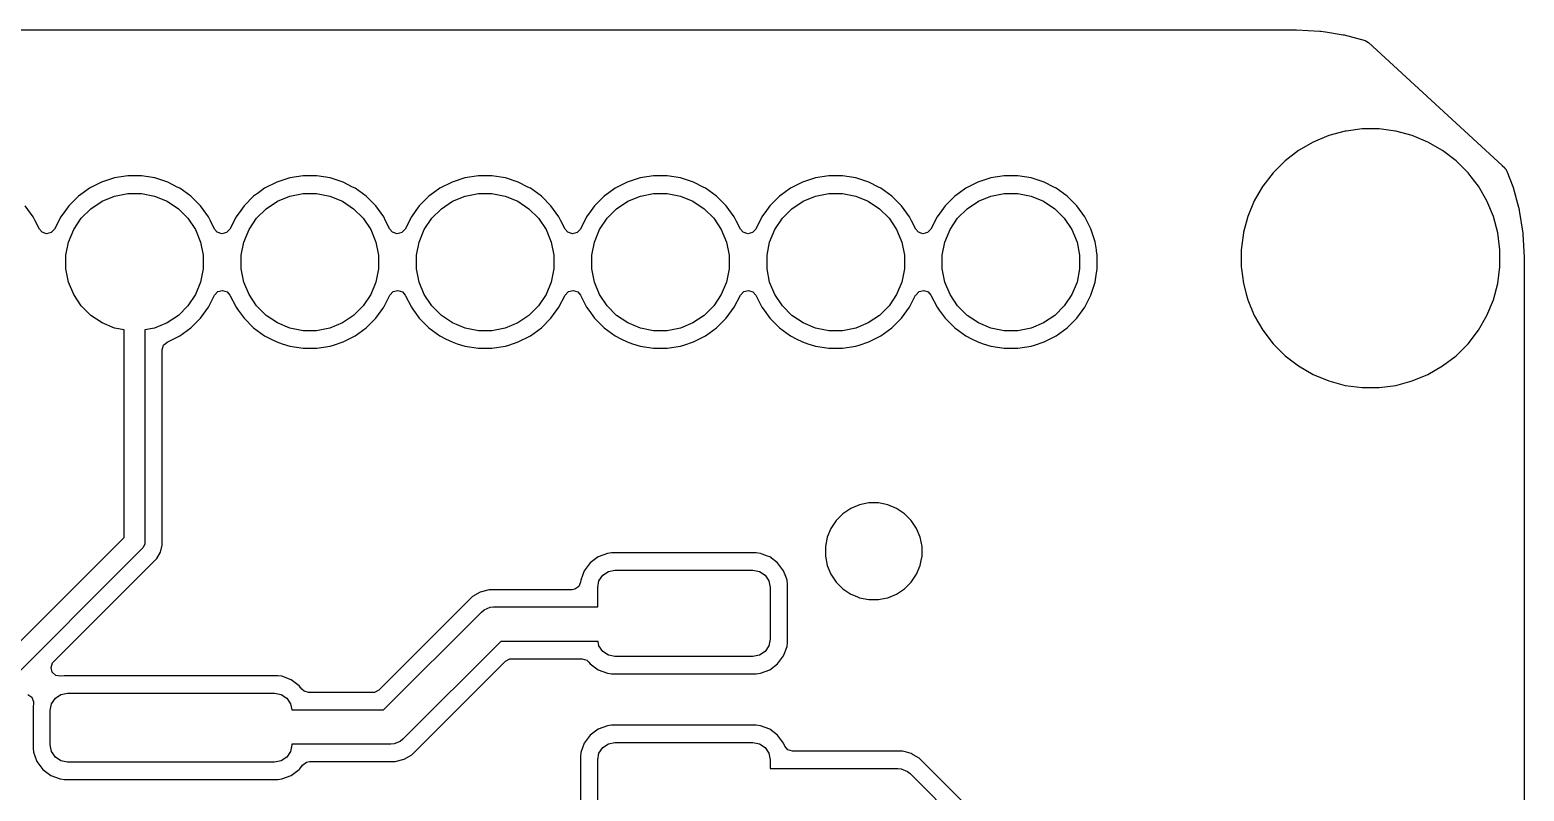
# Model space of a CAD drawing. Extents: x 157.8 to 212.4, y -97.6 to -75.7.
# Drawn here: x 190.77 to 212.43, y -86.73 to -75.69 of the extents above; entities that cross this region are included whole.
import ezdxf

# ---------------------------------------------------------------- set-up
doc = ezdxf.new("R2010")
doc.units = 0
doc.layers.add('BLACK', color=7, linetype='CONTINUOUS')

msp = doc.modelspace()

# ---------------------------------------------------------------- linework, layer by layer
at = {"layer": 'BLACK', "linetype": 'CONTINUOUS'}
for p, q in [((161.165892, -75.687506), (209.060097, -75.687506)), ((209.060097, -75.687506), (209.122745, -75.687506)), ((209.122745, -75.687506), (209.129234, -75.687676)), ((209.129234, -75.687676), (209.464394, -75.70524)), ((209.464394, -75.70524), (209.477302, -75.706597)), ((209.477302, -75.706597), (209.546348, -75.717532)), ((209.546348, -75.717532), (209.805585, -75.75859)), ((209.805585, -75.75859), (209.818253, -75.761282)), ((209.818253, -75.761282), (210.120723, -75.842328)), ((210.120723, -75.842328), (210.172734, -75.870985)), ((210.172734, -75.870985), (212.107141, -77.656592)), ((209.595837, -77.220225), (209.368714, -77.314303)), ((209.595847, -77.220222), (209.595837, -77.220225)), ((209.833323, -77.156591), (209.595847, -77.220222)), ((209.845059, -77.155045), (209.833323, -77.156591)), ((210.077065, -77.1245), (209.845059, -77.155045)), ((210.077073, -77.1245), (210.077065, -77.1245)), ((210.322927, -77.1245), (210.077073, -77.1245)), ((210.322934, -77.1245), (210.322927, -77.1245)), ((210.525939, -77.151227), (210.322934, -77.1245)), ((210.566677, -77.156591), (210.525939, -77.151227)), ((210.804153, -77.220222), (210.566677, -77.156591)), ((210.804155, -77.220223), (210.804153, -77.220222)), ((210.804162, -77.220225), (210.804155, -77.220223)), ((211.031285, -77.314303), (210.804162, -77.220225)), ((209.155787, -77.437236), (208.960745, -77.586897)), ((209.368705, -77.314307), (209.155787, -77.437236)), ((209.368714, -77.314303), (209.368705, -77.314307)), ((211.031292, -77.314306), (211.031285, -77.314303)), ((211.244208, -77.437233), (211.031292, -77.314306)), ((211.244211, -77.437235), (211.244208, -77.437233)), ((211.244212, -77.437236), (211.244211, -77.437235)), ((211.439254, -77.586897), (211.244212, -77.437236)), ((208.960738, -77.586903), (208.786903, -77.760738)), ((208.960745, -77.586897), (208.960738, -77.586903)), ((211.439261, -77.586903), (211.439254, -77.586897)), ((211.613096, -77.760738), (211.439261, -77.586903)), ((212.107141, -77.656592), (212.144028, -77.690641)), ((212.144028, -77.690641), (212.151131, -77.701115)), ((212.151131, -77.701115), (212.158476, -77.706505)), ((212.158476, -77.706505), (212.175685, -77.737319)), ((212.175685, -77.737319), (212.261677, -77.961335)), ((191.809129, -77.896517), (191.633753, -77.985876)), ((191.996332, -77.83569), (191.809129, -77.896517)), ((192.190737, -77.8049), (191.996332, -77.83569)), ((192.190742, -77.8049), (192.190737, -77.8049)), ((192.387576, -77.8049), (192.190742, -77.8049)), ((192.387581, -77.8049), (192.387576, -77.8049)), ((192.581985, -77.83569), (192.387581, -77.8049)), ((192.769188, -77.896517), (192.581985, -77.83569)), ((192.908307, -77.967402), (192.769188, -77.896517)), ((194.349129, -77.896517), (194.173753, -77.985876)), ((194.536332, -77.83569), (194.349129, -77.896517)), ((194.730737, -77.8049), (194.536332, -77.83569)), ((194.730742, -77.8049), (194.730737, -77.8049)), ((194.927576, -77.8049), (194.730742, -77.8049)), ((194.927581, -77.8049), (194.927576, -77.8049)), ((195.121985, -77.83569), (194.927581, -77.8049)), ((195.309188, -77.896517), (195.121985, -77.83569)), ((195.448307, -77.967402), (195.309188, -77.896517)), ((196.889129, -77.896517), (196.713753, -77.985876)), ((197.076332, -77.83569), (196.889129, -77.896517)), ((197.270737, -77.8049), (197.076332, -77.83569)), ((197.270742, -77.8049), (197.270737, -77.8049)), ((197.467576, -77.8049), (197.270742, -77.8049)), ((197.467581, -77.8049), (197.467576, -77.8049)), ((197.661985, -77.83569), (197.467581, -77.8049)), ((197.849188, -77.896517), (197.661985, -77.83569)), ((197.988307, -77.967402), (197.849188, -77.896517)), ((199.429129, -77.896517), (199.253753, -77.985876)), ((199.616332, -77.83569), (199.429129, -77.896517)), ((199.810737, -77.8049), (199.616332, -77.83569)), ((199.810742, -77.8049), (199.810737, -77.8049)), ((200.007576, -77.8049), (199.810742, -77.8049)), ((200.007581, -77.8049), (200.007576, -77.8049)), ((200.201985, -77.83569), (200.007581, -77.8049)), ((200.389188, -77.896517), (200.201985, -77.83569)), ((200.528307, -77.967402), (200.389188, -77.896517)), ((201.969129, -77.896517), (201.793753, -77.985876)), ((202.156332, -77.83569), (201.969129, -77.896517)), ((202.350737, -77.8049), (202.156332, -77.83569)), ((202.350742, -77.8049), (202.350737, -77.8049)), ((202.547576, -77.8049), (202.350742, -77.8049)), ((202.547581, -77.8049), (202.547576, -77.8049)), ((202.741985, -77.83569), (202.547581, -77.8049)), ((202.929188, -77.896517), (202.741985, -77.83569)), ((203.068307, -77.967402), (202.929188, -77.896517)), ((204.509129, -77.896517), (204.333753, -77.985876)), ((204.696332, -77.83569), (204.509129, -77.896517)), ((204.890737, -77.8049), (204.696332, -77.83569)), ((204.890742, -77.8049), (204.890737, -77.8049)), ((205.087576, -77.8049), (204.890742, -77.8049)), ((205.087581, -77.8049), (205.087576, -77.8049)), ((205.281985, -77.83569), (205.087581, -77.8049)), ((205.469188, -77.896517), (205.281985, -77.83569)), ((205.608307, -77.967402), (205.469188, -77.896517)), ((208.786897, -77.760745), (208.637236, -77.955787)), ((208.786903, -77.760738), (208.786897, -77.760745)), ((211.613102, -77.760745), (211.613096, -77.760738)), ((211.659226, -77.820855), (211.613102, -77.760745)), ((211.762767, -77.955792), (211.659226, -77.820855)), ((191.47451, -78.101574), (191.335333, -78.240751)), ((191.474511, -78.101574), (191.47451, -78.101574)), ((191.474513, -78.101572), (191.474511, -78.101574)), ((191.5429, -78.051885), (191.474513, -78.101572)), ((191.633753, -77.985876), (191.5429, -78.051885)), ((191.817762, -78.173479), (191.998874, -78.09846)), ((191.998874, -78.09846), (192.191142, -78.060215)), ((192.191142, -78.060215), (192.387176, -78.060215)), ((192.387176, -78.060215), (192.579444, -78.09846)), ((192.579444, -78.09846), (192.760556, -78.173479)), ((192.944564, -77.985876), (192.908307, -77.967402)), ((193.103805, -78.101572), (192.944564, -77.985876)), ((193.242987, -78.240754), (193.103805, -78.101572)), ((194.01451, -78.101574), (193.875333, -78.240751)), ((194.014511, -78.101574), (194.01451, -78.101574)), ((194.014513, -78.101572), (194.014511, -78.101574)), ((194.0829, -78.051885), (194.014513, -78.101572)), ((194.173753, -77.985876), (194.0829, -78.051885)), ((194.357762, -78.173479), (194.538874, -78.09846)), ((194.538874, -78.09846), (194.731142, -78.060215)), ((194.731142, -78.060215), (194.927176, -78.060215)), ((194.927176, -78.060215), (195.119444, -78.09846)), ((195.119444, -78.09846), (195.300556, -78.173479)), ((195.484564, -77.985876), (195.448307, -77.967402)), ((195.643805, -78.101572), (195.484564, -77.985876)), ((195.782987, -78.240754), (195.643805, -78.101572)), ((196.55451, -78.101574), (196.415333, -78.240751)), ((196.554511, -78.101574), (196.55451, -78.101574)), ((196.554513, -78.101572), (196.554511, -78.101574)), ((196.6229, -78.051885), (196.554513, -78.101572)), ((196.713753, -77.985876), (196.6229, -78.051885)), ((196.897762, -78.173479), (197.078874, -78.09846)), ((197.078874, -78.09846), (197.271142, -78.060215)), ((197.271142, -78.060215), (197.467176, -78.060215)), ((197.467176, -78.060215), (197.659444, -78.09846)), ((197.659444, -78.09846), (197.840556, -78.173479)), ((198.024564, -77.985876), (197.988307, -77.967402)), ((198.183805, -78.101572), (198.024564, -77.985876)), ((198.322987, -78.240754), (198.183805, -78.101572)), ((199.09451, -78.101574), (198.955333, -78.240751)), ((199.094511, -78.101574), (199.09451, -78.101574)), ((199.094513, -78.101572), (199.094511, -78.101574)), ((199.1629, -78.051885), (199.094513, -78.101572)), ((199.253753, -77.985876), (199.1629, -78.051885)), ((199.437762, -78.173479), (199.618874, -78.09846)), ((199.618874, -78.09846), (199.811142, -78.060215)), ((199.811142, -78.060215), (200.007176, -78.060215)), ((200.007176, -78.060215), (200.199444, -78.09846)), ((200.199444, -78.09846), (200.380556, -78.173479)), ((200.564564, -77.985876), (200.528307, -77.967402)), ((200.723805, -78.101572), (200.564564, -77.985876)), ((200.862987, -78.240754), (200.723805, -78.101572)), ((201.63451, -78.101574), (201.495333, -78.240751)), ((201.634511, -78.101574), (201.63451, -78.101574)), ((201.634513, -78.101572), (201.634511, -78.101574)), ((201.7029, -78.051885), (201.634513, -78.101572)), ((201.793753, -77.985876), (201.7029, -78.051885)), ((201.977762, -78.173479), (202.158874, -78.09846)), ((202.158874, -78.09846), (202.351142, -78.060215)), ((202.351142, -78.060215), (202.547176, -78.060215)), ((202.547176, -78.060215), (202.739444, -78.09846)), ((202.739444, -78.09846), (202.920556, -78.173479)), ((203.104564, -77.985876), (203.068307, -77.967402)), ((203.263805, -78.101572), (203.104564, -77.985876)), ((203.402987, -78.240754), (203.263805, -78.101572)), ((204.17451, -78.101574), (204.035333, -78.240751)), ((204.174511, -78.101574), (204.17451, -78.101574)), ((204.174513, -78.101572), (204.174511, -78.101574)), ((204.2429, -78.051885), (204.174513, -78.101572)), ((204.333753, -77.985876), (204.2429, -78.051885)), ((204.517762, -78.173479), (204.698874, -78.09846)), ((204.698874, -78.09846), (204.891142, -78.060215)), ((204.891142, -78.060215), (205.087176, -78.060215)), ((205.087176, -78.060215), (205.279444, -78.09846)), ((205.279444, -78.09846), (205.460556, -78.173479)), ((205.644564, -77.985876), (205.608307, -77.967402)), ((205.803805, -78.101572), (205.644564, -77.985876)), ((205.942987, -78.240754), (205.803805, -78.101572)), ((208.514303, -78.168714), (208.420225, -78.395837)), ((208.514307, -78.168705), (208.514303, -78.168714)), ((208.634033, -77.961335), (208.514307, -78.168705)), ((208.637233, -77.955792), (208.634033, -77.961335)), ((208.637236, -77.955787), (208.637233, -77.955791)), ((208.637233, -77.955791), (208.637233, -77.955792)), ((211.885694, -78.168708), (211.762767, -77.955792)), ((211.979778, -78.395847), (211.885694, -78.168708)), ((212.261677, -77.961335), (212.265687, -77.973675)), ((212.265687, -77.973675), (212.342606, -78.260744)), ((190.818683, -78.399995), (190.702987, -78.240754)), ((191.286894, -78.307421), (191.219635, -78.399994)), ((191.335331, -78.240754), (191.286894, -78.307421)), ((191.335333, -78.240752), (191.335331, -78.240754)), ((191.335333, -78.240751), (191.335333, -78.240752)), ((191.516149, -78.421007), (191.654766, -78.28239)), ((191.654766, -78.28239), (191.817762, -78.173479)), ((192.760556, -78.173479), (192.923552, -78.28239)), ((192.923552, -78.28239), (193.062169, -78.421007)), ((193.358683, -78.399995), (193.242987, -78.240754)), ((193.826894, -78.307421), (193.759635, -78.399994)), ((193.875331, -78.240754), (193.826894, -78.307421)), ((193.875333, -78.240752), (193.875331, -78.240754)), ((193.875333, -78.240751), (193.875333, -78.240752)), ((194.056149, -78.421007), (194.194766, -78.28239)), ((194.194766, -78.28239), (194.357762, -78.173479)), ((195.300556, -78.173479), (195.463552, -78.28239)), ((195.463552, -78.28239), (195.602169, -78.421007)), ((195.898683, -78.399995), (195.782987, -78.240754)), ((196.366894, -78.307421), (196.299635, -78.399994)), ((196.415331, -78.240754), (196.366894, -78.307421)), ((196.415333, -78.240752), (196.415331, -78.240754)), ((196.415333, -78.240751), (196.415333, -78.240752)), ((196.596149, -78.421007), (196.734766, -78.28239)), ((196.734766, -78.28239), (196.897762, -78.173479)), ((197.840556, -78.173479), (198.003552, -78.28239)), ((198.003552, -78.28239), (198.142169, -78.421007)), ((198.438683, -78.399995), (198.322987, -78.240754)), ((198.906894, -78.307421), (198.839635, -78.399994)), ((198.955331, -78.240754), (198.906894, -78.307421)), ((198.955333, -78.240752), (198.955331, -78.240754)), ((198.955333, -78.240751), (198.955333, -78.240752)), ((199.136149, -78.421007), (199.274766, -78.28239)), ((199.274766, -78.28239), (199.437762, -78.173479)), ((200.380556, -78.173479), (200.543552, -78.28239)), ((200.543552, -78.28239), (200.682169, -78.421007)), ((200.978683, -78.399995), (200.862987, -78.240754)), ((201.446894, -78.307421), (201.379635, -78.399994)), ((201.495331, -78.240754), (201.446894, -78.307421)), ((201.495333, -78.240752), (201.495331, -78.240754)), ((201.495333, -78.240751), (201.495333, -78.240752)), ((201.676149, -78.421007), (201.814766, -78.28239)), ((201.814766, -78.28239), (201.977762, -78.173479)), ((202.920556, -78.173479), (203.083552, -78.28239)), ((203.083552, -78.28239), (203.222169, -78.421007)), ((203.518683, -78.399995), (203.402987, -78.240754)), ((203.986894, -78.307421), (203.919635, -78.399994)), ((204.035331, -78.240754), (203.986894, -78.307421)), ((204.035333, -78.240752), (204.035331, -78.240754)), ((204.035333, -78.240751), (204.035333, -78.240752)), ((204.216149, -78.421007), (204.354766, -78.28239)), ((204.354766, -78.28239), (204.517762, -78.173479)), ((205.460556, -78.173479), (205.623552, -78.28239)), ((205.623552, -78.28239), (205.762169, -78.421007)), ((206.058683, -78.399995), (205.942987, -78.240754)), ((212.342606, -78.260744), (212.351712, -78.294725)), ((212.351712, -78.294725), (212.35441, -78.307422)), ((212.35441, -78.307422), (212.406401, -78.635692)), ((190.84711, -78.455787), (190.818683, -78.399995)), ((190.908674, -78.576613), (190.84711, -78.455787)), ((190.947714, -78.621667), (190.908674, -78.576613)), ((191.129644, -78.576613), (191.08167, -78.627409)), ((191.219635, -78.399994), (191.129644, -78.576613)), ((191.332219, -78.765115), (191.407238, -78.584003)), ((191.407238, -78.584003), (191.516149, -78.421007)), ((193.062169, -78.421007), (193.17108, -78.584003)), ((193.17108, -78.584003), (193.246099, -78.765115)), ((193.38711, -78.455787), (193.358683, -78.399995)), ((193.448674, -78.576613), (193.38711, -78.455787)), ((193.487714, -78.621667), (193.448674, -78.576613)), ((193.669644, -78.576613), (193.62167, -78.627409)), ((193.759635, -78.399994), (193.669644, -78.576613)), ((193.872219, -78.765115), (193.947238, -78.584003)), ((193.947238, -78.584003), (194.056149, -78.421007)), ((195.602169, -78.421007), (195.71108, -78.584003)), ((195.71108, -78.584003), (195.786099, -78.765115)), ((195.92711, -78.455787), (195.898683, -78.399995)), ((195.988674, -78.576613), (195.92711, -78.455787)), ((196.027714, -78.621667), (195.988674, -78.576613)), ((196.209644, -78.576613), (196.16167, -78.627409)), ((196.299635, -78.399994), (196.209644, -78.576613)), ((196.412219, -78.765115), (196.487238, -78.584003)), ((196.487238, -78.584003), (196.596149, -78.421007)), ((198.142169, -78.421007), (198.25108, -78.584003)), ((198.25108, -78.584003), (198.326099, -78.765115)), ((198.46711, -78.455787), (198.438683, -78.399995)), ((198.528674, -78.576613), (198.46711, -78.455787)), ((198.567714, -78.621667), (198.528674, -78.576613)), ((198.749644, -78.576613), (198.70167, -78.627409)), ((198.839635, -78.399994), (198.749644, -78.576613)), ((198.952219, -78.765115), (199.027238, -78.584003)), ((199.027238, -78.584003), (199.136149, -78.421007)), ((200.682169, -78.421007), (200.79108, -78.584003)), ((200.79108, -78.584003), (200.866099, -78.765115)), ((201.00711, -78.455787), (200.978683, -78.399995)), ((201.068674, -78.576613), (201.00711, -78.455787)), ((201.107714, -78.621667), (201.068674, -78.576613)), ((201.289644, -78.576613), (201.24167, -78.627409)), ((201.379635, -78.399994), (201.289644, -78.576613)), ((201.492219, -78.765115), (201.567238, -78.584003)), ((201.567238, -78.584003), (201.676149, -78.421007)), ((203.222169, -78.421007), (203.33108, -78.584003)), ((203.33108, -78.584003), (203.406099, -78.765115)), ((203.54711, -78.455787), (203.518683, -78.399995)), ((203.608674, -78.576613), (203.54711, -78.455787)), ((203.647714, -78.621667), (203.608674, -78.576613)), ((203.829644, -78.576613), (203.78167, -78.627409)), ((203.919635, -78.399994), (203.829644, -78.576613)), ((204.032219, -78.765115), (204.107238, -78.584003)), ((204.107238, -78.584003), (204.216149, -78.421007)), ((205.762169, -78.421007), (205.87108, -78.584003)), ((205.87108, -78.584003), (205.946099, -78.765115)), ((206.08711, -78.455787), (206.058683, -78.399995)), ((206.148041, -78.57537), (206.08711, -78.455787)), ((206.148041, -78.575372), (206.148041, -78.57537)), ((206.148043, -78.575375), (206.148041, -78.575372)), ((206.170407, -78.644204), (206.148043, -78.575375)), ((208.420222, -78.395847), (208.359714, -78.621667)), ((208.420225, -78.395839), (208.420222, -78.395847)), ((208.420225, -78.395837), (208.420225, -78.395839)), ((212.043409, -78.633323), (211.979778, -78.395847)), ((191.013849, -78.644204), (190.947714, -78.621667)), ((191.08167, -78.627409), (191.013849, -78.644204)), ((191.293974, -78.957383), (191.332219, -78.765115)), ((193.246099, -78.765115), (193.284344, -78.957383)), ((193.553849, -78.644204), (193.487714, -78.621667)), ((193.62167, -78.627409), (193.553849, -78.644204)), ((193.833974, -78.957383), (193.872219, -78.765115)), ((195.786099, -78.765115), (195.824344, -78.957383)), ((196.093849, -78.644204), (196.027714, -78.621667)), ((196.16167, -78.627409), (196.093849, -78.644204)), ((196.373974, -78.957383), (196.412219, -78.765115)), ((198.326099, -78.765115), (198.364344, -78.957383)), ((198.633849, -78.644204), (198.567714, -78.621667)), ((198.70167, -78.627409), (198.633849, -78.644204)), ((198.913974, -78.957383), (198.952219, -78.765115)), ((200.866099, -78.765115), (200.904344, -78.957383)), ((201.173849, -78.644204), (201.107714, -78.621667)), ((201.24167, -78.627409), (201.173849, -78.644204)), ((201.453974, -78.957383), (201.492219, -78.765115)), ((203.406099, -78.765115), (203.444344, -78.957383)), ((203.713849, -78.644204), (203.647714, -78.621667)), ((203.78167, -78.627409), (203.713849, -78.644204)), ((203.993974, -78.957383), (204.032219, -78.765115)), ((205.946099, -78.765115), (205.984344, -78.957383)), ((206.208868, -78.762573), (206.170407, -78.644204)), ((206.227002, -78.877065), (206.208868, -78.762573)), ((208.35659, -78.633331), (208.3245, -78.877065)), ((208.356592, -78.63332), (208.35659, -78.633331)), ((208.359714, -78.621667), (208.356592, -78.63332)), ((212.0755, -78.877073), (212.043409, -78.633323)), ((212.406401, -78.635692), (212.407758, -78.648599)), ((212.407758, -78.648599), (212.425318, -78.983646)), ((191.293974, -79.153417), (191.293974, -78.957383)), ((193.284344, -78.957383), (193.284344, -79.153417)), ((193.833974, -79.153417), (193.833974, -78.957383)), ((195.824344, -78.957383), (195.824344, -79.153417)), ((196.373974, -79.153417), (196.373974, -78.957383)), ((198.364344, -78.957383), (198.364344, -79.153417)), ((198.913974, -79.153417), (198.913974, -78.957383)), ((200.904344, -78.957383), (200.904344, -79.153417)), ((201.453974, -79.153417), (201.453974, -78.957383)), ((203.444344, -78.957383), (203.444344, -79.153417)), ((203.993974, -79.153417), (203.993974, -78.957383)), ((205.984344, -78.957383), (205.984344, -79.153417)), ((206.229433, -78.892412), (206.227002, -78.877065)), ((206.239659, -78.956977), (206.229433, -78.892412)), ((206.239659, -79.153822), (206.239659, -78.956977)), ((208.3245, -78.877065), (208.3245, -79.122934)), ((212.0755, -79.122927), (212.0755, -78.877073)), ((212.425318, -78.983646), (212.425488, -78.990136)), ((212.425488, -78.990136), (212.425488, -94.240256)), ((191.332219, -79.345685), (191.293974, -79.153417)), ((193.284344, -79.153417), (193.246099, -79.345685)), ((193.872219, -79.345685), (193.833974, -79.153417)), ((195.824344, -79.153417), (195.786099, -79.345685)), ((196.412219, -79.345685), (196.373974, -79.153417)), ((198.364344, -79.153417), (198.326099, -79.345685)), ((198.952219, -79.345685), (198.913974, -79.153417)), ((200.904344, -79.153417), (200.866099, -79.345685)), ((201.492219, -79.345685), (201.453974, -79.153417)), ((203.444344, -79.153417), (203.406099, -79.345685)), ((204.032219, -79.345685), (203.993974, -79.153417)), ((205.984344, -79.153417), (205.946099, -79.345685)), ((206.208868, -79.348226), (206.225036, -79.246146)), ((206.225036, -79.246146), (206.239659, -79.153822)), ((208.3245, -79.122934), (208.328567, -79.153822)), ((208.328567, -79.153822), (208.356591, -79.366677)), ((212.043409, -79.366677), (212.0755, -79.122927)), ((191.407238, -79.526797), (191.332219, -79.345685)), ((193.246099, -79.345685), (193.17108, -79.526797)), ((193.496648, -79.48339), (193.564469, -79.466595)), ((193.564469, -79.466595), (193.630604, -79.489132)), ((193.947238, -79.526797), (193.872219, -79.345685)), ((195.786099, -79.345685), (195.71108, -79.526797)), ((196.036648, -79.48339), (196.104469, -79.466595)), ((196.104469, -79.466595), (196.170604, -79.489132)), ((196.487238, -79.526797), (196.412219, -79.345685)), ((198.326099, -79.345685), (198.25108, -79.526797)), ((198.576648, -79.48339), (198.644469, -79.466595)), ((198.644469, -79.466595), (198.710604, -79.489132)), ((199.027238, -79.526797), (198.952219, -79.345685)), ((200.866099, -79.345685), (200.79108, -79.526797)), ((201.116648, -79.48339), (201.184469, -79.466595)), ((201.184469, -79.466595), (201.250604, -79.489132)), ((201.567238, -79.526797), (201.492219, -79.345685)), ((203.406099, -79.345685), (203.33108, -79.526797)), ((203.656648, -79.48339), (203.724469, -79.466595)), ((203.724469, -79.466595), (203.790604, -79.489132)), ((204.107238, -79.526797), (204.032219, -79.345685)), ((205.946099, -79.345685), (205.87108, -79.526797)), ((206.148043, -79.535425), (206.208868, -79.348226)), ((208.356591, -79.366677), (208.401475, -79.534187)), ((211.979778, -79.604153), (212.043409, -79.366677)), ((191.516149, -79.689793), (191.407238, -79.526797)), ((193.17108, -79.526797), (193.062169, -79.689793)), ((193.358683, -79.710805), (193.448043, -79.535425)), ((193.448043, -79.535425), (193.448674, -79.534187)), ((193.448674, -79.534187), (193.496648, -79.48339)), ((193.630604, -79.489132), (193.669644, -79.534187)), ((193.669644, -79.534187), (193.759633, -79.710803)), ((194.056149, -79.689793), (193.947238, -79.526797)), ((195.71108, -79.526797), (195.602169, -79.689793)), ((195.898683, -79.710805), (195.988043, -79.535425)), ((195.988043, -79.535425), (195.988674, -79.534187)), ((195.988674, -79.534187), (196.036648, -79.48339)), ((196.170604, -79.489132), (196.209644, -79.534187)), ((196.209644, -79.534187), (196.299633, -79.710803)), ((196.596149, -79.689793), (196.487238, -79.526797)), ((198.25108, -79.526797), (198.142169, -79.689793)), ((198.438683, -79.710805), (198.528043, -79.535425)), ((198.528043, -79.535425), (198.528674, -79.534187)), ((198.528674, -79.534187), (198.576648, -79.48339)), ((198.710604, -79.489132), (198.749644, -79.534187)), ((198.749644, -79.534187), (198.839633, -79.710803)), ((199.136149, -79.689793), (199.027238, -79.526797)), ((200.79108, -79.526797), (200.682169, -79.689793)), ((200.978683, -79.710805), (201.068043, -79.535425)), ((201.068043, -79.535425), (201.068674, -79.534187)), ((201.068674, -79.534187), (201.116648, -79.48339)), ((201.250604, -79.489132), (201.289644, -79.534187)), ((201.289644, -79.534187), (201.379633, -79.710803)), ((201.676149, -79.689793), (201.567238, -79.526797)), ((203.33108, -79.526797), (203.222169, -79.689793)), ((203.518683, -79.710805), (203.608043, -79.535425)), ((203.608043, -79.535425), (203.608674, -79.534187)), ((203.608674, -79.534187), (203.656648, -79.48339)), ((203.790604, -79.489132), (203.829644, -79.534187)), ((203.829644, -79.534187), (203.919633, -79.710803)), ((204.216149, -79.689793), (204.107238, -79.526797)), ((205.87108, -79.526797), (205.762169, -79.689793)), ((206.058683, -79.710805), (206.148043, -79.535425)), ((208.401475, -79.534187), (208.420222, -79.604152)), ((208.420222, -79.604152), (208.420225, -79.604162)), ((208.420225, -79.604162), (208.514303, -79.831285)), ((211.885694, -79.831292), (211.979778, -79.604153)), ((191.654766, -79.82841), (191.516149, -79.689793)), ((191.817762, -79.937321), (191.654766, -79.82841)), ((192.923552, -79.82841), (192.760556, -79.937321)), ((193.062169, -79.689793), (192.923552, -79.82841)), ((193.103805, -80.009228), (193.242987, -79.870046)), ((193.242987, -79.870046), (193.358683, -79.710805)), ((193.759633, -79.710803), (193.790912, -79.753854)), ((193.790912, -79.753854), (193.875331, -79.870046)), ((193.875331, -79.870046), (194.014513, -80.009228)), ((194.194766, -79.82841), (194.056149, -79.689793)), ((194.357762, -79.937321), (194.194766, -79.82841)), ((195.463552, -79.82841), (195.300556, -79.937321)), ((195.602169, -79.689793), (195.463552, -79.82841)), ((195.643805, -80.009228), (195.782987, -79.870046)), ((195.782987, -79.870046), (195.898683, -79.710805)), ((196.299633, -79.710803), (196.330912, -79.753854)), ((196.330912, -79.753854), (196.415331, -79.870046)), ((196.415331, -79.870046), (196.554513, -80.009228)), ((196.734766, -79.82841), (196.596149, -79.689793)), ((196.897762, -79.937321), (196.734766, -79.82841)), ((198.003552, -79.82841), (197.840556, -79.937321)), ((198.142169, -79.689793), (198.003552, -79.82841)), ((198.183805, -80.009228), (198.322987, -79.870046)), ((198.322987, -79.870046), (198.438683, -79.710805)), ((198.839633, -79.710803), (198.870912, -79.753854)), ((198.870912, -79.753854), (198.955331, -79.870046)), ((198.955331, -79.870046), (199.094513, -80.009228)), ((199.274766, -79.82841), (199.136149, -79.689793)), ((199.437762, -79.937321), (199.274766, -79.82841)), ((200.543552, -79.82841), (200.380556, -79.937321)), ((200.682169, -79.689793), (200.543552, -79.82841)), ((200.723805, -80.009228), (200.862987, -79.870046)), ((200.862987, -79.870046), (200.978683, -79.710805)), ((201.379633, -79.710803), (201.410912, -79.753854)), ((201.410912, -79.753854), (201.495331, -79.870046)), ((201.495331, -79.870046), (201.634513, -80.009228)), ((201.814766, -79.82841), (201.676149, -79.689793)), ((201.977762, -79.937321), (201.814766, -79.82841)), ((203.083552, -79.82841), (202.920556, -79.937321)), ((203.222169, -79.689793), (203.083552, -79.82841)), ((203.263805, -80.009228), (203.402987, -79.870046)), ((203.402987, -79.870046), (203.518683, -79.710805)), ((203.919633, -79.710803), (203.950912, -79.753854)), ((203.950912, -79.753854), (204.035331, -79.870046)), ((204.035331, -79.870046), (204.174513, -80.009228)), ((204.354766, -79.82841), (204.216149, -79.689793)), ((204.517762, -79.937321), (204.354766, -79.82841)), ((205.623552, -79.82841), (205.460556, -79.937321)), ((205.762169, -79.689793), (205.623552, -79.82841)), ((205.803805, -80.009228), (205.942987, -79.870046)), ((205.942987, -79.870046), (206.058683, -79.710805)), ((208.514303, -79.831285), (208.514306, -79.831292)), ((208.514306, -79.831292), (208.637233, -80.044208)), ((211.762767, -80.044208), (211.885694, -79.831292)), ((191.998874, -80.01234), (191.817762, -79.937321)), ((192.139159, -80.040244), (191.998874, -80.01234)), ((192.139159, -83.048709), (192.139159, -80.040244)), ((192.579444, -80.01234), (192.439159, -80.040244)), ((192.439159, -80.040244), (192.439159, -83.110841)), ((192.760556, -79.937321), (192.579444, -80.01234)), ((192.944564, -80.124924), (193.103805, -80.009228)), ((194.014513, -80.009228), (194.173754, -80.124924)), ((194.538874, -80.01234), (194.357762, -79.937321)), ((194.731142, -80.050585), (194.538874, -80.01234)), ((194.927176, -80.050585), (194.731142, -80.050585)), ((195.119444, -80.01234), (194.927176, -80.050585)), ((195.300556, -79.937321), (195.119444, -80.01234)), ((195.484564, -80.124924), (195.643805, -80.009228)), ((196.554513, -80.009228), (196.713754, -80.124924)), ((197.078874, -80.01234), (196.897762, -79.937321)), ((197.271142, -80.050585), (197.078874, -80.01234)), ((197.467176, -80.050585), (197.271142, -80.050585)), ((197.659444, -80.01234), (197.467176, -80.050585)), ((197.840556, -79.937321), (197.659444, -80.01234)), ((198.024564, -80.124924), (198.183805, -80.009228)), ((199.094513, -80.009228), (199.253754, -80.124924)), ((199.618874, -80.01234), (199.437762, -79.937321)), ((199.811142, -80.050585), (199.618874, -80.01234)), ((200.007176, -80.050585), (199.811142, -80.050585)), ((200.199444, -80.01234), (200.007176, -80.050585)), ((200.380556, -79.937321), (200.199444, -80.01234)), ((200.564564, -80.124924), (200.723805, -80.009228)), ((201.634513, -80.009228), (201.793754, -80.124924)), ((202.158874, -80.01234), (201.977762, -79.937321)), ((202.351142, -80.050585), (202.158874, -80.01234)), ((202.547176, -80.050585), (202.351142, -80.050585)), ((202.739444, -80.01234), (202.547176, -80.050585)), ((202.920556, -79.937321), (202.739444, -80.01234)), ((203.104564, -80.124924), (203.263805, -80.009228)), ((204.174513, -80.009228), (204.333754, -80.124924)), ((204.698874, -80.01234), (204.517762, -79.937321)), ((204.891142, -80.050585), (204.698874, -80.01234)), ((205.087176, -80.050585), (204.891142, -80.050585)), ((205.279444, -80.01234), (205.087176, -80.050585)), ((205.460556, -79.937321), (205.279444, -80.01234)), ((205.644564, -80.124924), (205.803805, -80.009228)), ((208.637233, -80.044208), (208.637235, -80.044211)), ((208.637235, -80.044211), (208.637236, -80.044212)), ((208.637236, -80.044212), (208.786897, -80.239254)), ((211.613101, -80.239256), (211.762767, -80.044208)), ((192.689659, -80.330078), (192.709344, -80.263039)), ((192.689659, -83.058114), (192.689659, -80.330078)), ((192.709344, -80.263039), (192.762148, -80.217284)), ((192.762148, -80.217284), (192.766218, -80.215512)), ((192.766218, -80.215512), (192.769175, -80.214286)), ((192.769175, -80.214286), (192.769184, -80.214284)), ((192.769184, -80.214284), (192.944564, -80.124924)), ((194.173754, -80.124924), (194.256614, -80.167143)), ((194.256614, -80.167143), (194.349129, -80.214282)), ((194.349129, -80.214282), (194.349131, -80.214282)), ((194.349131, -80.214282), (194.349134, -80.214284)), ((194.349134, -80.214284), (194.426005, -80.239261)), ((194.426005, -80.239261), (194.536332, -80.275109)), ((194.536332, -80.275109), (194.730737, -80.3059)), ((194.730737, -80.3059), (194.730742, -80.3059)), ((194.730742, -80.3059), (194.927581, -80.3059)), ((194.927581, -80.3059), (195.121985, -80.275109)), ((195.121985, -80.275109), (195.170495, -80.259347)), ((195.170495, -80.259347), (195.309184, -80.214284)), ((195.309184, -80.214284), (195.484564, -80.124924)), ((196.713754, -80.124924), (196.796614, -80.167143)), ((196.796614, -80.167143), (196.889129, -80.214282)), ((196.889129, -80.214282), (196.889131, -80.214282)), ((196.889131, -80.214282), (196.889134, -80.214284)), ((196.889134, -80.214284), (196.966005, -80.239261)), ((196.966005, -80.239261), (197.076332, -80.275109)), ((197.076332, -80.275109), (197.270737, -80.3059)), ((197.270737, -80.3059), (197.270742, -80.3059)), ((197.270742, -80.3059), (197.467581, -80.3059)), ((197.467581, -80.3059), (197.661985, -80.275109)), ((197.661985, -80.275109), (197.710495, -80.259347)), ((197.710495, -80.259347), (197.849184, -80.214284)), ((197.849184, -80.214284), (198.024564, -80.124924)), ((199.253754, -80.124924), (199.336614, -80.167143)), ((199.336614, -80.167143), (199.429129, -80.214282)), ((199.429129, -80.214282), (199.429131, -80.214282)), ((199.429131, -80.214282), (199.429134, -80.214284)), ((199.429134, -80.214284), (199.506005, -80.239261)), ((199.506005, -80.239261), (199.616332, -80.275109)), ((199.616332, -80.275109), (199.810737, -80.3059)), ((199.810737, -80.3059), (199.810742, -80.3059)), ((199.810742, -80.3059), (200.007581, -80.3059)), ((200.007581, -80.3059), (200.201985, -80.275109)), ((200.201985, -80.275109), (200.250495, -80.259347)), ((200.250495, -80.259347), (200.389184, -80.214284)), ((200.389184, -80.214284), (200.564564, -80.124924)), ((201.793754, -80.124924), (201.876614, -80.167143)), ((201.876614, -80.167143), (201.969129, -80.214282)), ((201.969129, -80.214282), (201.969131, -80.214282)), ((201.969131, -80.214282), (201.969134, -80.214284)), ((201.969134, -80.214284), (202.046005, -80.239261)), ((202.046005, -80.239261), (202.156332, -80.275109)), ((202.156332, -80.275109), (202.350737, -80.3059)), ((202.350737, -80.3059), (202.350742, -80.3059)), ((202.350742, -80.3059), (202.547581, -80.3059)), ((202.547581, -80.3059), (202.741985, -80.275109)), ((202.741985, -80.275109), (202.790495, -80.259347)), ((202.790495, -80.259347), (202.929184, -80.214284)), ((202.929184, -80.214284), (203.104564, -80.124924)), ((204.333754, -80.124924), (204.416614, -80.167143)), ((204.416614, -80.167143), (204.509129, -80.214282)), ((204.509129, -80.214282), (204.509131, -80.214282)), ((204.509131, -80.214282), (204.509134, -80.214284)), ((204.509134, -80.214284), (204.586005, -80.239261)), ((204.586005, -80.239261), (204.696332, -80.275109)), ((204.696332, -80.275109), (204.890737, -80.3059)), ((204.890737, -80.3059), (204.890742, -80.3059)), ((204.890742, -80.3059), (205.087581, -80.3059)), ((205.087581, -80.3059), (205.281985, -80.275109)), ((205.281985, -80.275109), (205.330495, -80.259347)), ((205.330495, -80.259347), (205.469184, -80.214284)), ((205.469184, -80.214284), (205.644564, -80.124924)), ((208.786897, -80.239254), (208.786903, -80.239261)), ((208.786903, -80.239261), (208.960738, -80.413096)), ((211.439256, -80.413101), (211.613101, -80.239256)), ((208.960738, -80.413096), (208.960744, -80.413101)), ((208.960744, -80.413101), (209.155792, -80.562767)), ((211.244208, -80.562767), (211.439256, -80.413101)), ((209.155792, -80.562767), (209.368708, -80.685694)), ((209.368708, -80.685694), (209.595847, -80.779778)), ((210.804153, -80.779778), (211.031292, -80.685694)), ((211.031292, -80.685694), (211.244208, -80.562767)), ((209.595847, -80.779778), (209.833323, -80.843409)), ((209.833323, -80.843409), (210.077073, -80.8755)), ((210.077073, -80.8755), (210.07708, -80.8755)), ((210.07708, -80.8755), (210.32292, -80.8755)), ((210.32292, -80.8755), (210.322927, -80.8755)), ((210.322927, -80.8755), (210.566677, -80.843409)), ((210.566677, -80.843409), (210.804153, -80.779778)), ((202.553454, -82.705888), (202.455888, -82.803454)), ((202.553458, -82.705885), (202.553454, -82.705888)), ((202.668182, -82.629228), (202.553458, -82.705885)), ((202.668195, -82.629221), (202.668182, -82.629228)), ((202.795667, -82.576421), (202.668195, -82.629221)), ((202.795677, -82.576418), (202.795667, -82.576421)), ((202.931005, -82.5495), (202.795677, -82.576418)), ((202.931007, -82.5495), (202.931005, -82.5495)), ((203.068993, -82.5495), (202.931007, -82.5495)), ((203.068995, -82.5495), (203.068993, -82.5495)), ((203.204322, -82.576418), (203.068995, -82.5495)), ((203.204332, -82.576421), (203.204322, -82.576418)), ((203.331804, -82.629221), (203.204332, -82.576421)), ((203.331817, -82.629228), (203.331804, -82.629221)), ((203.446541, -82.705885), (203.331817, -82.629228)), ((203.446545, -82.705888), (203.446541, -82.705885)), ((203.544111, -82.803454), (203.446545, -82.705888)), ((202.379221, -82.918195), (202.326421, -83.045667)), ((202.379228, -82.918182), (202.379221, -82.918195)), ((202.455885, -82.803458), (202.379228, -82.918182)), ((202.455888, -82.803454), (202.455885, -82.803458)), ((203.544114, -82.803458), (203.544111, -82.803454)), ((203.620771, -82.918182), (203.544114, -82.803458)), ((203.620778, -82.918195), (203.620771, -82.918182)), ((203.621723, -82.920477), (203.620778, -82.918195)), ((203.67358, -83.045672), (203.621723, -82.920477)), ((189.162458, -86.02541), (192.139159, -83.048709)), ((192.436277, -83.140104), (192.41388, -83.194176)), ((192.439159, -83.110841), (192.436277, -83.140104)), ((192.689659, -83.163568), (192.689659, -83.058114)), ((202.326418, -83.045677), (202.2995, -83.181004)), ((202.326421, -83.045667), (202.326418, -83.045677)), ((203.67358, -83.045676), (203.67358, -83.045672)), ((203.673581, -83.045677), (203.67358, -83.045676)), ((203.7005, -83.181004), (203.673581, -83.045677)), ((192.395225, -83.216907), (189.330656, -86.281476)), ((191.114126, -84.852266), (192.609639, -83.356754)), ((192.41388, -83.194176), (192.395225, -83.216907)), ((192.609639, -83.356754), (192.662366, -83.265429)), ((192.662366, -83.265429), (192.689659, -83.163568)), ((199.007664, -83.331206), (198.892455, -83.417452)), ((199.007671, -83.331202), (199.007664, -83.331206)), ((199.142516, -83.280908), (199.007671, -83.331202)), ((199.202123, -83.274501), (199.142516, -83.280908)), ((199.202129, -83.2745), (199.202123, -83.274501)), ((201.297864, -83.2745), (199.202129, -83.2745)), ((201.297873, -83.2745), (201.297864, -83.2745)), ((201.297881, -83.2745), (201.297873, -83.2745)), ((201.297883, -83.274501), (201.297881, -83.2745)), ((201.357483, -83.280908), (201.297883, -83.274501)), ((201.384799, -83.291097), (201.357482, -83.280908)), ((201.357482, -83.280908), (201.357483, -83.280908)), ((201.459599, -83.318995), (201.384799, -83.291097)), ((201.492328, -83.331202), (201.459599, -83.318995)), ((201.492335, -83.331206), (201.492328, -83.331202)), ((201.607544, -83.417452), (201.492335, -83.331206)), ((202.2995, -83.318995), (202.299499, -83.318995)), ((202.299499, -83.318995), (202.326418, -83.454322)), ((202.2995, -83.181004), (202.2995, -83.181007)), ((202.2995, -83.181007), (202.2995, -83.318993)), ((202.2995, -83.318993), (202.2995, -83.318995)), ((203.687819, -83.382745), (203.7005, -83.318995)), ((203.7005, -83.318995), (203.7005, -83.181004)), ((198.806202, -83.532671), (198.755908, -83.667516)), ((198.806206, -83.532664), (198.806202, -83.532671)), ((198.892452, -83.417455), (198.806206, -83.532664)), ((198.892455, -83.417452), (198.892452, -83.417455)), ((199.073223, -83.598223), (199.154329, -83.54403)), ((199.154329, -83.54403), (199.25, -83.525)), ((199.25, -83.525), (201.25, -83.525)), ((201.25, -83.525), (201.345671, -83.54403)), ((201.345671, -83.54403), (201.426777, -83.598223)), ((201.607547, -83.417455), (201.607544, -83.417452)), ((201.693793, -83.532664), (201.607547, -83.417455)), ((201.693797, -83.532671), (201.693793, -83.532664)), ((201.72434, -83.614563), (201.693797, -83.532671)), ((202.326418, -83.454322), (202.326421, -83.454332)), ((202.326421, -83.454332), (202.379221, -83.581804)), ((202.379221, -83.581804), (202.379228, -83.581817)), ((202.379228, -83.581817), (202.455885, -83.696541)), ((203.544114, -83.696542), (203.620775, -83.581811)), ((203.620775, -83.581811), (203.67358, -83.454328)), ((203.67358, -83.454328), (203.687819, -83.382745)), ((198.726042, -83.761167), (198.668649, -83.801015)), ((198.75278, -83.696616), (198.726042, -83.761167)), ((198.755908, -83.667516), (198.75278, -83.696616)), ((199, -83.775), (199.01903, -83.679329)), ((199, -84.05786), (199, -83.775)), ((199.01903, -83.679329), (199.073223, -83.598223)), ((201.426777, -83.598223), (201.48097, -83.679329)), ((201.48097, -83.679329), (201.5, -83.775)), ((201.5, -83.775), (201.5, -84.525)), ((201.744091, -83.667517), (201.72434, -83.614563)), ((201.750499, -83.727128), (201.744091, -83.667517)), ((201.7505, -84.572873), (201.750499, -83.727128)), ((202.455885, -83.696541), (202.455888, -83.696545)), ((202.455888, -83.696545), (202.553454, -83.794111)), ((202.553454, -83.794111), (202.553458, -83.794114)), ((202.553458, -83.794114), (202.668182, -83.870771)), ((203.331811, -83.870775), (203.446542, -83.794114)), ((203.446542, -83.794114), (203.544114, -83.696542)), ((197.184823, -83.907362), (195.829005, -85.263181)), ((197.184826, -83.90736), (197.184823, -83.907362)), ((197.298952, -83.841468), (197.184826, -83.90736)), ((197.426248, -83.80736), (197.298952, -83.841468)), ((198.629491, -83.80736), (197.426248, -83.80736)), ((198.668649, -83.801015), (198.629491, -83.80736)), ((202.668182, -83.870771), (202.668195, -83.870778)), ((202.668195, -83.870778), (202.756513, -83.90736)), ((202.756513, -83.90736), (202.795672, -83.92358)), ((202.795672, -83.92358), (202.795676, -83.92358)), ((202.795676, -83.92358), (202.795677, -83.923581)), ((202.795677, -83.923581), (202.931004, -83.9505)), ((202.931004, -83.9505), (202.931007, -83.9505)), ((202.931007, -83.9505), (203.068995, -83.9505)), ((203.068995, -83.9505), (203.168614, -83.930684)), ((203.168614, -83.930684), (203.204328, -83.92358)), ((203.204328, -83.92358), (203.331811, -83.870775)), ((195.896446, -85.55), (197.315364, -84.131083)), ((197.315364, -84.131083), (197.353248, -84.099992)), ((197.353248, -84.099992), (197.443368, -84.062663)), ((197.443368, -84.062663), (197.443377, -84.062663)), ((197.443377, -84.062663), (197.49214, -84.05786)), ((197.49214, -84.05786), (199, -84.05786)), ((197.595693, -84.55786), (196.176777, -85.976777)), ((199.006536, -84.55786), (197.595693, -84.55786)), ((199.01903, -84.620671), (199.006536, -84.55786)), ((199.073223, -84.701777), (199.01903, -84.620671)), ((201.48097, -84.620671), (201.426777, -84.701777)), ((201.5, -84.525), (201.48097, -84.620671)), ((201.693796, -84.767331), (201.744091, -84.632483)), ((201.744091, -84.632483), (201.7505, -84.572873)), ((191.077892, -84.935512), (191.099958, -84.869219)), ((191.099958, -84.869219), (191.114126, -84.852266)), ((196.307314, -86.2005), (197.663135, -84.844679)), ((197.663135, -84.844679), (197.724458, -84.811194)), ((197.724458, -84.811194), (197.750816, -84.80836)), ((197.750816, -84.80836), (198.774849, -84.80836)), ((198.774849, -84.80836), (198.841888, -84.828045)), ((198.841888, -84.828045), (198.874116, -84.85805)), ((198.874116, -84.85805), (198.892449, -84.882541)), ((198.892449, -84.882541), (198.892452, -84.882544)), ((198.892452, -84.882544), (198.892454, -84.882546)), ((198.892454, -84.882546), (198.892457, -84.882548)), ((198.892457, -84.882548), (199.007664, -84.968793)), ((199.154329, -84.75597), (199.073223, -84.701777)), ((199.25, -84.775), (199.154329, -84.75597)), ((201.25, -84.775), (199.25, -84.775)), ((201.345671, -84.75597), (201.25, -84.775)), ((201.426777, -84.701777), (201.345671, -84.75597)), ((201.492331, -84.968796), (201.607546, -84.882546)), ((201.607546, -84.882546), (201.693796, -84.767331)), ((191.09517, -85.003212), (191.077892, -84.935512)), ((191.146306, -85.050824), (191.09517, -85.003212)), ((191.215065, -85.063231), (191.146306, -85.050824)), ((191.269671, -85.057361), (191.215065, -85.063231)), ((191.269679, -85.05736), (191.269671, -85.057361)), ((194.365414, -85.05736), (191.269679, -85.05736)), ((194.365423, -85.05736), (194.365414, -85.05736)), ((194.365431, -85.05736), (194.365423, -85.05736)), ((194.365433, -85.057361), (194.365431, -85.05736)), ((194.425033, -85.063768), (194.365433, -85.057361)), ((194.559878, -85.114062), (194.425032, -85.063768)), ((194.425032, -85.063768), (194.425033, -85.063768)), ((199.007664, -84.968793), (199.007671, -84.968797)), ((199.007671, -84.968797), (199.142517, -85.019091)), ((199.142517, -85.019091), (199.142516, -85.019091)), ((199.142516, -85.019091), (199.149444, -85.019835)), ((199.149444, -85.019835), (199.202127, -85.0255)), ((199.202127, -85.0255), (201.297872, -85.025499)), ((201.297872, -85.025499), (201.357483, -85.019091)), ((201.357483, -85.019091), (201.492331, -84.968796)), ((191.221879, -85.32689), (191.31755, -85.30786)), ((191.31755, -85.30786), (194.31755, -85.30786)), ((194.31755, -85.30786), (194.413221, -85.32689)), ((194.559885, -85.114066), (194.559878, -85.114062)), ((194.675092, -85.200311), (194.559885, -85.114066)), ((194.675096, -85.200314), (194.675092, -85.200311)), ((194.675097, -85.200315), (194.675096, -85.200314)), ((194.6751, -85.200318), (194.675097, -85.200315)), ((194.712149, -85.24981), (194.6751, -85.200318)), ((194.744377, -85.279815), (194.712149, -85.24981)), ((194.811416, -85.2995), (194.744377, -85.279815)), ((195.741324, -85.2995), (194.811416, -85.2995)), ((195.767682, -85.296666), (195.741324, -85.2995)), ((195.829005, -85.263181), (195.767682, -85.296666)), ((190.742966, -85.32594), (190.798899, -85.367812)), ((190.798899, -85.367812), (190.823316, -85.433276)), ((190.822922, -85.45537), (190.81705, -85.509987)), ((190.81705, -85.509987), (190.81705, -85.509994)), ((190.81705, -85.509994), (190.81705, -85.509995)), ((190.81705, -85.509995), (190.81705, -86.10573)), ((190.823316, -85.433276), (190.822922, -85.45537)), ((191.06755, -85.55786), (191.08658, -85.462189)), ((191.08658, -85.462189), (191.140773, -85.381083)), ((191.140773, -85.381083), (191.221879, -85.32689)), ((194.413221, -85.32689), (194.494327, -85.381083)), ((194.494327, -85.381083), (194.54852, -85.462189)), ((194.54852, -85.462189), (194.565987, -85.55)), ((191.06755, -86.05786), (191.06755, -85.55786)), ((194.565987, -85.55), (195.896446, -85.55)), ((198.892452, -85.917455), (198.806206, -86.032664)), ((198.892455, -85.917452), (198.892452, -85.917455)), ((199.007664, -85.831206), (198.892455, -85.917452)), ((199.007671, -85.831202), (199.007664, -85.831206)), ((199.142516, -85.780908), (199.007671, -85.831202)), ((199.202123, -85.774501), (199.142516, -85.780908)), ((199.202129, -85.7745), (199.202123, -85.774501)), ((201.297864, -85.7745), (199.202129, -85.7745)), ((201.297873, -85.7745), (201.297864, -85.7745)), ((201.297881, -85.7745), (201.297873, -85.7745)), ((201.297883, -85.774501), (201.297881, -85.7745)), ((201.357483, -85.780908), (201.297883, -85.774501)), ((201.492328, -85.831202), (201.357482, -85.780908)), ((201.357482, -85.780908), (201.357483, -85.780908)), ((201.492335, -85.831206), (201.492328, -85.831202)), ((201.607544, -85.917452), (201.492335, -85.831206)), ((201.607547, -85.917455), (201.607544, -85.917452)), ((201.693793, -86.032664), (201.607547, -85.917455)), ((190.81705, -86.10573), (190.817051, -86.105736)), ((190.817051, -86.105736), (190.823458, -86.165343)), ((190.823458, -86.165343), (190.873752, -86.300188)), ((191.08658, -86.153531), (191.06755, -86.05786)), ((191.140773, -86.234637), (191.08658, -86.153531)), ((194.54852, -86.153531), (194.494327, -86.234637)), ((194.56755, -86.05786), (194.54852, -86.153531)), ((196, -86.05), (194.56755, -86.05)), ((194.56755, -86.05), (194.56755, -86.05786)), ((196.048773, -86.045196), (196, -86.05)), ((196.138893, -86.007867), (196.048773, -86.045196)), ((196.138897, -86.007862), (196.138893, -86.007867)), ((196.176777, -85.976777), (196.138897, -86.007862)), ((198.755908, -86.167517), (198.749501, -86.227116)), ((198.806202, -86.032671), (198.755908, -86.167517)), ((198.806206, -86.032664), (198.806202, -86.032671)), ((199, -86.275), (199.01903, -86.179329)), ((199.01903, -86.179329), (199.073223, -86.098223)), ((199.073223, -86.098223), (199.154329, -86.04403)), ((199.154329, -86.04403), (199.25, -86.025)), ((199.25, -86.025), (201.25, -86.025)), ((201.25, -86.025), (201.345671, -86.04403)), ((201.345671, -86.04403), (201.426777, -86.098223)), ((201.426777, -86.098223), (201.48097, -86.179329)), ((201.48097, -86.179329), (201.5, -86.275)), ((201.693796, -86.032669), (201.693793, -86.032664)), ((201.707285, -86.068834), (201.693796, -86.032669)), ((201.710673, -86.077011), (201.707285, -86.068834)), ((201.756428, -86.129815), (201.710673, -86.077011)), ((201.823467, -86.1495), (201.756428, -86.129815)), ((203.415891, -86.1495), (201.823467, -86.1495)), ((203.415892, -86.1495), (203.415891, -86.1495)), ((203.475019, -86.165343), (203.415892, -86.1495)), ((203.543187, -86.183608), (203.475019, -86.165343)), ((190.873752, -86.300188), (190.873756, -86.300195)), ((190.873756, -86.300195), (190.960002, -86.415404)), ((191.221879, -86.28883), (191.140773, -86.234637)), ((191.31755, -86.30786), (191.221879, -86.28883)), ((194.31755, -86.30786), (191.31755, -86.30786)), ((194.413221, -86.28883), (194.31755, -86.30786)), ((194.494327, -86.234637), (194.413221, -86.28883)), ((194.6825, -86.405515), (194.723919, -86.350189)), ((194.723919, -86.350189), (194.779853, -86.308318)), ((194.779853, -86.308318), (194.823185, -86.3005)), ((194.823185, -86.3005), (196.06589, -86.3005)), ((196.06589, -86.3005), (196.065892, -86.3005)), ((196.065892, -86.3005), (196.193186, -86.266392)), ((196.193186, -86.266392), (196.307314, -86.2005)), ((198.749501, -86.227116), (198.7495, -86.227135)), ((198.7495, -86.227135), (198.7495, -87.07287)), ((199, -87.025), (199, -86.275)), ((201.5, -86.275), (201.5, -86.4)), ((203.572439, -86.200497), (203.543187, -86.183608)), ((203.657314, -86.2495), (203.572439, -86.200497)), ((204.807314, -87.3995), (203.657314, -86.2495)), ((190.960002, -86.415404), (190.960005, -86.415407)), ((190.960005, -86.415407), (191.075214, -86.501653)), ((191.075214, -86.501653), (191.075221, -86.501657)), ((191.075221, -86.501657), (191.210067, -86.551951)), ((191.210067, -86.551951), (191.210066, -86.551951)), ((191.210066, -86.551951), (191.216994, -86.552695)), ((191.216994, -86.552695), (191.269677, -86.55836)), ((191.269677, -86.55836), (194.365422, -86.558359)), ((194.365422, -86.558359), (194.425033, -86.551951)), ((194.425033, -86.551951), (194.559881, -86.501656)), ((194.559881, -86.501656), (194.675096, -86.415406)), ((194.675096, -86.415406), (194.6825, -86.405515)), ((201.5, -86.4), (203.35, -86.4)), ((203.35, -86.4), (203.398773, -86.404804)), ((203.398773, -86.404804), (203.488893, -86.442133)), ((203.488893, -86.442133), (203.488897, -86.442137)), ((203.488897, -86.442137), (203.526777, -86.473223)), ((203.526777, -86.473223), (204.676777, -87.623224))]:
    msp.add_line(p, q, dxfattribs=at)

doc.saveas('drawing.dxf')
